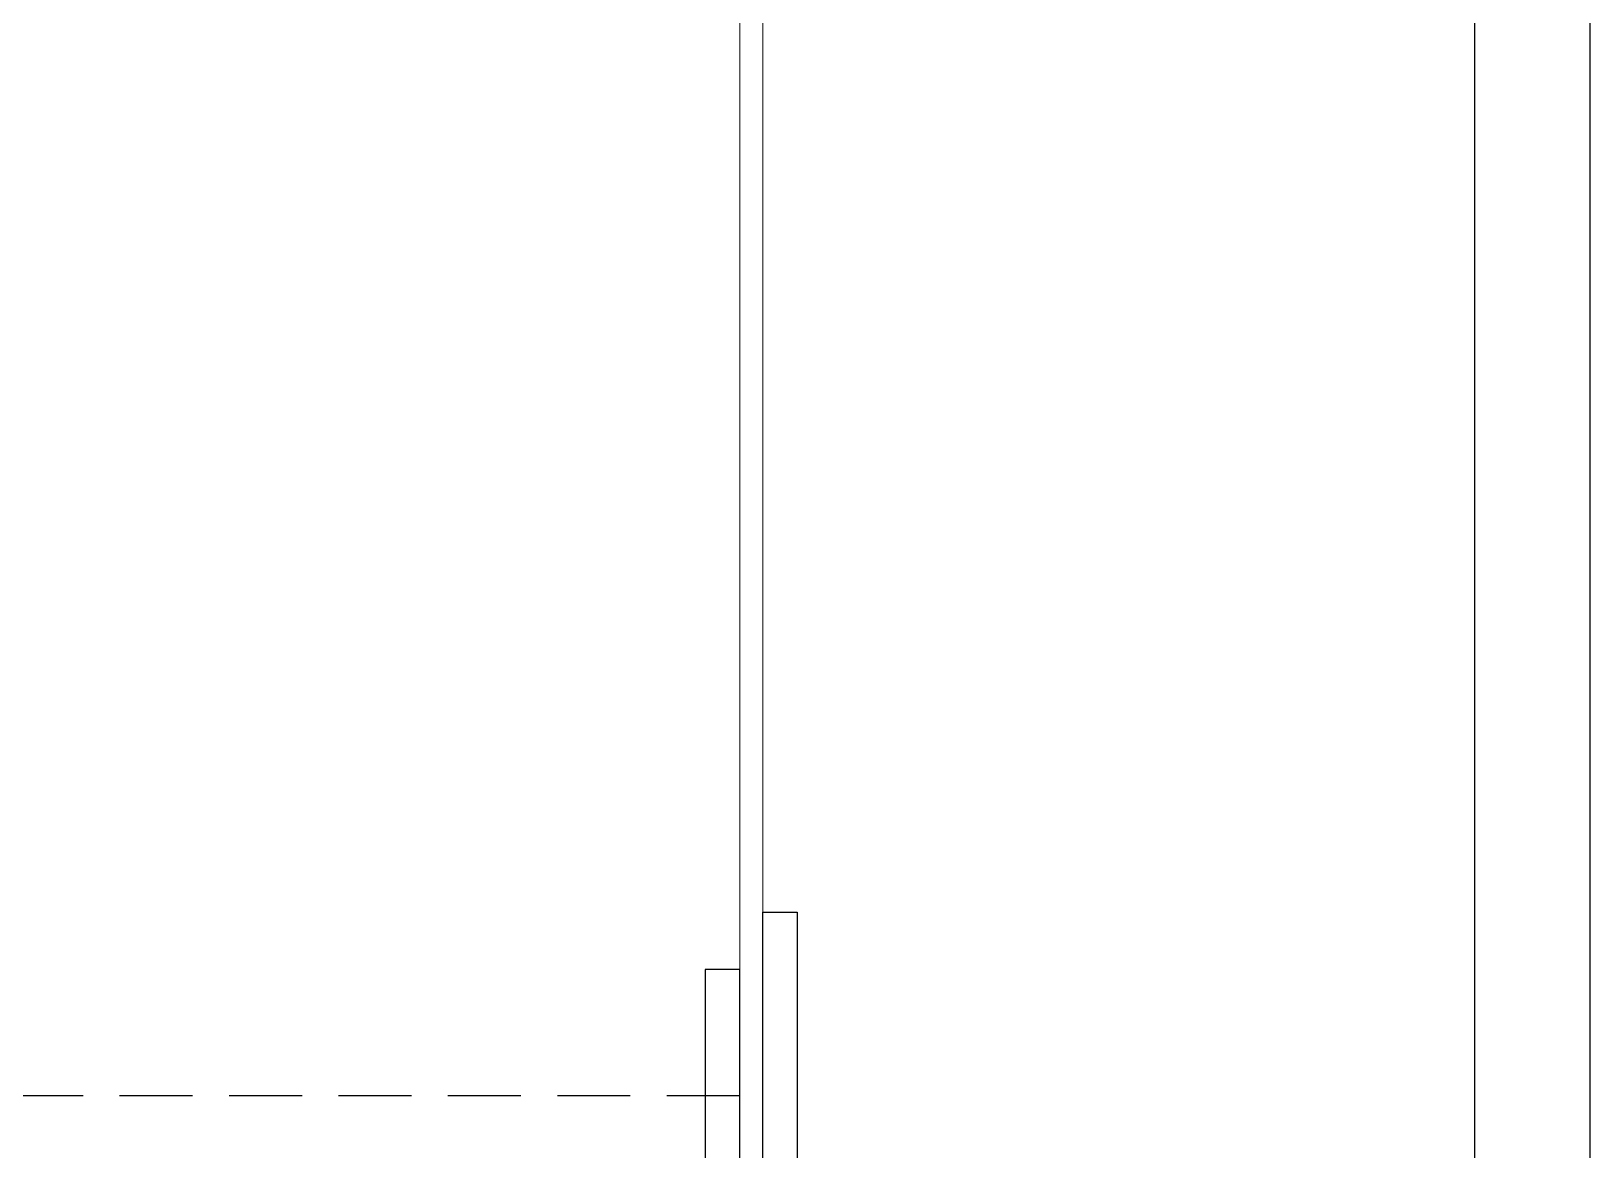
# Model space of a CAD drawing. Header units: inches. Extents: x -772 to 6765, y -813 to 4093.
# Drawn here: x 6010.05 to 6023.62, y 3245.26 to 3254.99 of the extents above; entities that cross this region are included whole.
import ezdxf

# ---------------------------------------------------------------- set-up
doc = ezdxf.new("R2010")
doc.units = ezdxf.units.IN
doc.header["$MEASUREMENT"] = 0
doc.linetypes.add('HIDDEN', pattern=[9.525, 6.35, -3.175])
for name, color, linetype in [('aksoy_block', 7, 'Continuous'), ('aksoy_kapali', 3, 'Continuous'), ('H_FAC_Kaplama', 41, 'Continuous'), ('H_FAC_Metal', 181, 'Continuous')]:
    doc.layers.add(name, color=color, linetype=linetype)

# ---------------------------------------------------------------- blocks, each defined once
blk = doc.blocks.new('serpl1')
at = {"layer": 'H_FAC_Kaplama', "ltscale": 0.2}
blk.add_lwpolyline([(77.7, -30.1), (-43.3, -30.1, -0.414214), (-44.3, -29.1), (-44.3, -20.1), (77.7, -20.1)], format="xyb", dxfattribs=at)
at = {"layer": 'H_FAC_Metal'}
for points in [[(-45.3, 43.9), (14.7, 43.9), (14.7, 46.9), (-42.3, 46.9), (-42.3, 128.9), (-45.3, 128.9)], [(-30.3, 41.9), (19.7, 41.9), (19.7, 38.9), (-27.3, 38.9), (-27.3, -8.1), (-30.3, -8.1)]]:
    blk.add_lwpolyline(points, close=True, dxfattribs=at)
blk = doc.blocks.new('dt-p117a')
at = {"layer": 'aksoy_kapali', "linetype": 'HIDDEN'}
blk.add_lwpolyline([(76, -233.26), (76, -94.65), (157, -94.65)], dxfattribs=at)
at = {"layer": 'H_FAC_Metal', "lineweight": 5}
blk.add_lwpolyline([(157, -233.26), (12.02, -233.26), (12.02, -210.26), (10.02, -210.26), (10.02, -233.26, 0.414214), (12.02, -235.26), (157, -235.26)], format="xyb", dxfattribs=at)
blk.add_blockref('serpl1', (72.3, -277.16))
blk = doc.blocks.new('*U236')
at = {"layer": 'H_FAC_Kaplama', "ltscale": 0.2}
for points in [[(-10, 0), (-10, 523.15)], [(0, 523.15), (0, 0)]]:
    blk.add_lwpolyline(points, dxfattribs=at)
at = {"layer": 'H_FAC_Metal', "lineweight": 5}
for points in [[(-74, 523.15), (-74, 0)], [(-72, 0), (-72, 523.15)]]:
    blk.add_lwpolyline(points, dxfattribs=at)

msp = doc.modelspace()

# ---------------------------------------------------------------- block references
at = {"layer": 'aksoy_block', "lineweight": 5, "xscale": 0.1, "yscale": 0.1, "zscale": 0.1}
msp.add_blockref('*U236', (6023.622, 3253.125), dxfattribs=at)
at = {"layer": 'aksoy_block', "lineweight": 5, "xscale": 0.1, "yscale": 0.1, "zscale": 0.1, "rotation": 90}
msp.add_blockref('dt-p117a', (5992.896, 3238.125), dxfattribs=at)

doc.saveas('drawing.dxf')
